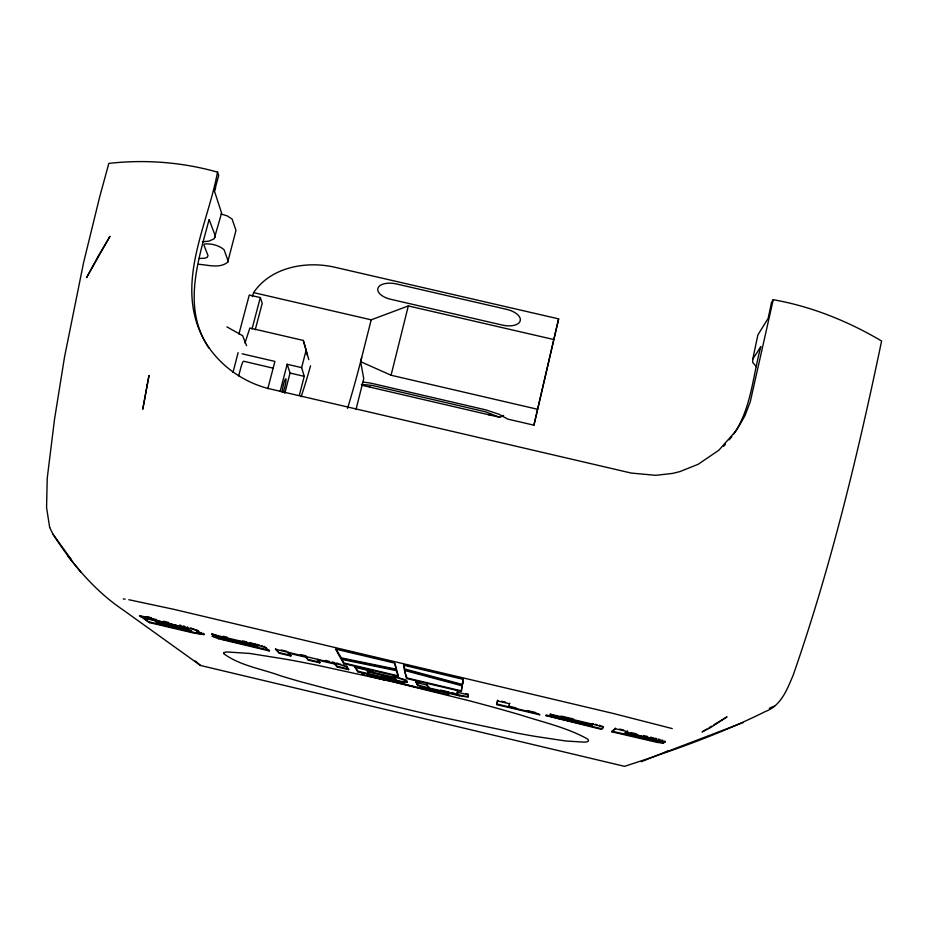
<?xml version="1.0" encoding="UTF-8"?>
<svg xmlns="http://www.w3.org/2000/svg" width="928" height="928" viewBox="0 0 928 928"><rect width="100%" height="100%" fill="white"/><g stroke="black" fill="none" stroke-linecap="round" stroke-linejoin="round"><path stroke-width="1.39" d="M49.671 527.452L52.873 534.029C71.549 563.18 94.238 590.475 123.146 609.974L200.506 665.48L624.544 766.342C672.266 750.822 720.256 734.036 765.264 711.556C781.109 705.848 787.257 689.191 793.243 674.992C831.117 566.161 858.087 453.722 881.6 341.005C848.064 321.239 811.664 306.46 773.233 299.709L771.528 302.47L768.152 318.362L757.909 334.857L752.736 359.217L752.666 362.372L756.355 366.688M461.332 691.476L461.993 685.78L404.701 670.457M462.225 685.177L461.367 690.85L407.299 678.055C406.255 677.336 402.624 665.933 404.422 665.399L461.877 679.018C464.452 678.832 463.513 686.581 460.798 684.736L405.107 669.842M463.084 678.67L462.33 684.342L461.436 684.203L404.805 668.995L403.576 664.576M496.874 704.665L497.617 700.315L496.874 704.665L539.945 714.838L536.836 713.446M198.685 264.294C208.046 264.898 219.565 268.702 227.673 262.288L227.998 260.652L224.077 249.748C218.892 245.247 211.387 243.426 204.636 243.994L203.858 244.946L208.011 255.56L207.28 257.311L204.752 258.251L199.3 258.448M626.156 732.134L624.242 734.083L626.156 732.134L665.156 742.064L662.952 743.2M627.537 731.635L627.676 731.009L626.725 732.238L627.537 731.635L615.38 728.758L611.738 731.798L656.862 742.33M773.233 299.709L750.288 401.696L744.952 415.721L736.67 430.07L718.875 450.196L698.146 464.313L679.702 471.656L672.51 473.419L655.748 475.322L631.214 473.06L267.09 388.229C237.765 380.12 211.862 359.391 199.833 331.168C177.48 278.748 207.849 223.892 217.535 172.144C182.248 162.145 145.244 159.291 108.831 163.398L99.714 196.782L83.578 262.636L64.531 357.002L54.508 419.34L47.224 478.303L46.574 507.57L49.671 527.429M611.738 731.798L615.519 728.132L615.38 728.758M591.577 725.766L591.716 725.151L591.101 726.253L591.577 725.766L556.661 718.005L558.227 718.492M546.186 714.989L592.11 725.22L592.516 724.304L591.09 723.863M546.047 715.592L601.39 729.35L603.444 726.949M363.161 382.058L370.017 383.044A20.776 4.118 14.1 0 1 374.471 383.983L485.843 409.886L499.032 414.271L507.755 419.108L533.925 425.186L558.633 318.872L334.3 267.125C305.88 260.768 270.779 267.102 253.599 292.61A65.099 62.884 -9.5 0 0 252.381 296.658M558.633 318.872L533.925 425.186M591.948 724.745L553.111 715.546L553.25 714.931M212.35 636.33L212.35 636.248A20.52 1.415 13.8 0 0 212.431 636.411L218.59 638.777M212.5 635.634L212.837 635.564A21.24 1.473 13.8 0 1 213.243 635.564L215.029 635.773M455.903 694.33L457.458 694.608L457.4 691.604L457.655 693.982L456.042 693.726M420.535 686.407L418.076 685.583A10.289 0.719 13.4 0 1 417.693 685.421L416.115 681.86L420.233 682.834M465.589 693.541L468.315 694.179L468.408 696.464L465.612 696.36A11.878 0.835 13.4 0 1 464.696 696.209L427.982 687.752L427.089 684.446L428.295 687.138M400.502 681.848L401.58 682.068A14.825 1.032 13.5 0 0 402.323 682.208C415.512 683.959 397.741 677.162 394.713 677.452L367.221 670.967L366.815 669.424M367.221 670.967L367.372 670.352L372.87 671.652M367.72 671.768L367.871 671.164L368.95 673.798L367.72 671.768L394.783 678.24M318.35 660.353L319.789 662.847L317.411 660.017L334.59 663.996L337.189 666.954L348.615 669.645L346.863 666.374M399.481 681.628L398.077 681.326A17.922 1.253 13.5 0 1 397.207 681.129L357.732 671.802L354.821 666.594L357.883 671.199L401.221 681.361A12.644 0.882 13.5 0 0 402.474 681.604L407.206 682.184L406.742 680.514M357.732 671.802L357.883 671.199M337.189 666.954L335.24 663.578L333.488 663.044M537.463 409.248L391.071 375.237L408.32 305.927L553.738 339.52M319.789 662.847L308.421 660.156L306.02 656.676L304.256 656.142M288.167 652.43L290.812 656.003L279.502 653.324L275.593 648.684M356.004 409.492L363.741 378.728L360.644 361.676L371.2 319.835L408.32 305.927M218.695 638.812L269.271 650.911L269.422 650.308L223.625 639.38M256.952 646.108L257.682 647.524L256.952 646.108L216.642 636.689M299.361 395.27L304.233 376.35L301.635 367.627L306.17 350.065L303.305 340.437L249.864 328.036L244.957 343.012M265.988 647.825L253.669 644.16L255.49 644.751L255.826 645.818L216.444 636.051L211.804 634.276L211.967 633.662M216.444 636.051L216.595 635.448L213.127 634.114M301.635 367.627L287.181 364.275L280.5 389.98A13.479 1.717 -76.9 0 0 280.105 391.558M284.792 393.31L290.046 373.056L287.181 364.275M201.132 633.174L196.632 631.771L198.58 631.133L197.989 630.53M255.235 329.788L262.23 303.259L260.316 297.563L249.272 295.011L238.914 334.057M157.412 622.827L157.574 622.224L159.57 624.347L157.412 622.827L191.272 631.191A10.44 0.719 13.9 0 1 191.493 631.284L190.124 631.458M233.009 372.418L238.102 352.652M238.658 375.875L241.28 366.108A9.036 1.346 -77 0 1 243.67 361.236L272.983 368.138M251.998 329.046L260.316 297.563M199.16 631.875L194.926 629.973A19.302 1.346 13.9 0 0 193.743 629.578L141.334 617.027L141.497 616.424L152.586 618.686L153.955 620.368L185.96 628.36M203.928 634.601L194.323 633.186L149.431 622.607L143.051 617.491M152.424 619.301L150.754 617.398M191.586 631.028L186.366 629.045L155.962 621.795L152.621 618.698L156.681 619.66M155.962 621.795L156.124 621.192L161.576 622.479M202.385 241.79L208.893 241.152L214.206 238.774L221.595 213.057L214.449 191.075L218.672 175.531L217.535 172.144M227.673 262.288L235.979 230.446L232.104 219.043L227.151 215.864L221.096 213.997M203.928 634.59L201.202 633.198M214.704 190.078L215.609 187.769L214.623 185.728M733.503 434.327C751.471 408.482 752.678 376.014 760.867 346.596L752.736 359.217M198.453 631.701L196.632 631.771M723.596 446.368L725.441 444.21M729.141 439.872L731.914 436.624M601.39 729.35L603.304 727.564A9.918 0.696 13.1 0 0 603.304 727.459L602.585 727.042A13.282 0.928 13.1 0 0 602.202 726.891L599.882 726.102M317.562 659.39L319.058 659.634M706.811 729.072L702.044 731.948L710.5 727.587L727.03 716.857L713.945 724.756M709.189 727.633L711.567 726.195M651.723 739.813L653.532 738.723L652.024 738.247M212.361 636.237L216.537 636.666M641.306 761.737L667.754 751.019M769.312 708.215L774.683 706.069M665.26 752.283L743.142 722.541M557.02 717.066L558.714 717.356M223.08 638.197L224.495 638.441M203.742 634.102L203.336 634.114A13.143 0.905 13.9 0 1 202.362 634.033L198.476 633.418A15.556 1.079 13.9 0 1 196.898 633.105L149.594 622.015M341.365 658.59L396.372 669.877L394.435 663.056L335.53 649.09L340.715 658.393L341.759 658.694M185.855 628.581L180.542 627.606M662.928 743.2L656.931 742.342M361.421 384.412L371.444 385.34A15.869 3.236 14.1 0 1 374.773 386.036L485.39 411.777L499.589 417.275A22.191 12.052 12.1 0 0 503.602 415.408M288.225 652.43L289.617 652.686M398.147 676.5L343.766 663.624L341.226 659.286L396.36 670.642L398.17 676.489M461.216 691.476L406.487 678.484L404.62 670.468M123.25 598.92L125.176 599.163M361.584 385.178L499.589 417.275M190.774 630.936L188.697 630.564M184.579 627.804L185.09 627.885A8.584 0.603 13.9 0 0 185.623 627.943L186.296 627.92L154.118 619.753M190.368 631.504L186.319 630.669M551 715.047L552.554 715.337M128.806 599.72L173.722 609.302L613.095 713.435L672.255 728.584M651.004 739.732L649.936 739.512M217.314 636.179L219.252 636.573M436.16 691.812L438.793 692.323M449.001 694.817A170.044 12.342 13.8 0 1 416.881 687.312L369.309 676.013M146.578 616.54L149.362 617.108M150.591 618.013L139.455 615.728L141.334 617.027M153.92 620.356L142.889 618.094L149.431 622.607M434.304 691.406L416.881 687.3M459.383 695.791L468.269 697.079L468.176 694.794L457.249 692.218M555.686 715.998L556.139 716.091A12.458 0.87 13.2 0 1 557.566 716.416M459.256 695.768L457.643 695.397M362.094 674.157L364.066 674.598M181.354 627.154L180.705 627.003M253.599 292.61L371.2 319.835M242.104 353.788L274.92 361.421L268.215 387.127A13.479 1.798 -76.9 0 0 267.809 388.693M290.046 373.056L304.233 376.35M394.191 679.76L395.734 680.027L394.887 678.275M649.809 740.126C651.305 741.101 655.04 739.024 651.885 738.862L626.017 732.76M221.746 637.13L226.594 638.278M163.432 621.25L168.838 622.526M358.823 667.545L365.481 669.111M501.63 701.255L505.644 702.206M619.568 729.095L623.628 730.046M354.67 667.22L366.664 670.039M497.478 700.93L509.518 703.772L509.658 703.157L508.764 706.811L508.904 706.208L515.922 707.867M223.103 636.295L227.279 637.281M242.602 640.9L246.778 641.886M249.562 642.536L252.346 643.197M281.138 649.994L286.682 651.305M300.544 654.576L306.078 655.887M325.334 660.423L329.336 661.374M332.004 662L334.683 662.627M561.069 716.08L573.4 718.991M631.04 732.598L636.608 733.909M643.568 735.556L647.744 736.542M650.528 737.192L653.312 737.853M211.804 634.276L253.68 644.206M415.976 682.474L426.95 685.061M237.8 640.923L241.988 641.909M169.58 626.075L178.025 628.07M257.833 646.92L222.929 638.8L223.613 639.369M381.721 676.176L394.342 679.157C396.987 680.41 395.212 676.86 393.402 677.185M440.661 690.096L449.048 692.068M451.843 692.729L454.639 693.39M527.15 710.512L535.572 712.507M624.382 733.468L633.801 735.695M636.492 736.333L645.9 738.56M279.653 652.732L290.963 655.4M308.572 659.553L319.94 662.244M337.34 666.35L348.754 669.053M497.014 704.062L538.692 713.899M601.518 728.735L549.852 716.346A20.776 1.462 13.2 0 1 549.005 716.08L545.989 715.546M611.877 731.183L662.198 742.539A10.324 0.719 13 0 0 662.94 742.586L665.283 741.507L664.657 741.043M457.005 695.246L423.156 687.161M385.735 680.259L370.179 676.373M347.223 651.131L355.505 653.092M370.69 656.688L374.831 657.674M405.988 665.063L410.188 666.06M425.604 669.703L429.815 670.7M179.649 625.078L181.146 625.437M654.704 738.178L656.78 738.688M592.586 723.515L593.491 723.736M253.738 643.522L256.105 644.102M225.643 639.972L224.75 639.763A17.365 1.206 13.9 0 1 223.288 639.404L213.011 636.156M395.467 676.988L396.674 677.278M429.467 687.451L428.469 687.184M429.328 688.054L421.173 685.943A10.695 0.754 13.4 0 1 419.908 685.56L417.055 684.412L416.115 681.86M225.516 639.288L224.228 638.94M361.688 674.099L363.846 674.633M336.446 663.056L338.198 663.508M183.094 625.924L185.032 626.412M595.66 724.281L596.913 724.606M257.555 644.473L259.376 644.96M658.474 739.117L660.179 739.581M399.295 677.95L400.734 678.345M339.88 663.949L340.68 664.17M423.006 687.114L422.576 686.998A15.115 1.056 13.4 0 1 421.428 686.674L420.593 686.418M366.119 675.108L368.242 675.712M190.263 627.85L191.876 628.337M261.325 645.517L262.508 645.876M599.175 725.232L600.868 725.754M599.801 726.079L597.203 725.336A14.697 1.032 13.1 0 0 595.95 725.012L593.874 724.478A10.556 0.742 13.1 0 0 592.864 724.234L549.968 714.108L553.111 715.546M402.311 678.797L403.842 679.273A10.568 0.742 13.5 0 1 404.237 679.4M661.803 740.057L662.986 740.428M343.221 664.924L344.508 665.341M193.047 628.697L194.265 629.08M305.579 657.163L288.016 653.045L290.812 656.003M264.016 646.364L264.99 646.712M405.165 679.725L406.058 680.085M602.04 726.16L602.724 726.427M197.293 630.193L196.678 629.938A15.764 1.102 13.9 0 0 195.947 629.66M345.993 665.886L346.608 666.176M305.73 657.221L308.421 660.156M360.644 361.676L391.071 375.237M203.336 633.383L204.032 633.836M226.908 326.888L242.602 335.681L246.57 345.692M266.011 647.837L269.271 650.911M195.24 660.933L200.506 665.48M279.502 653.324L275.442 649.298L340.53 664.784L346.562 666.849L348.615 669.645M80.771 572.042L67.524 555.71L71.549 559.944L52.85 534.006M336.307 649.6L341.376 657.917L396.534 669.227L395.084 663.787M341.956 659.715L344.033 663.033L398.309 675.874L396.778 670.097M208.87 347.988C182.143 308.212 197.954 261.441 209.125 219.495L215.006 235.213L215.052 237.44M303.305 340.437L307.47 355.378M415.535 686.975A170.044 12.342 13.8 0 1 385.944 679.609M370.492 387.243A15.614 8.433 10 0 1 369.019 386.558M491.422 414.572A15.614 8.48 12.1 0 1 488.105 414.596M361.7 357.454A132.379 13.073 -77.1 0 1 347.49 408.424M310.544 365.806A132.275 16.356 -77.2 0 1 301.159 396.755M308.792 359.588A179.939 0.661 73.7 0 1 305.973 350.042M282.158 392.15A7.436 0.94 -76.9 0 1 284.386 381.396A7.436 0.94 -76.9 0 1 285.917 381.072A7.436 0.94 -76.9 0 1 283.307 391.906M201.016 632.478A19.453 1.346 13.9 0 1 201.654 632.699M187.12 626.968A20.578 1.438 13.9 0 1 187.932 627.2M147.332 384.285L142.761 409.236L149.014 375.48L147.332 384.285M223.729 653.01L223.613 653.579C240.016 665.852 262.218 668.879 281.265 676.036A189.498 11.89 13.5 0 0 300.66 681.709L376.223 701.812A186.957 11.716 13.5 0 0 392.463 705.814A188.106 11.797 13.5 0 0 433.237 715.453L516.038 732.911A186.192 11.67 13.5 0 0 535.004 736.356L565.639 740.973L584.118 742.156A188.059 11.786 13.5 0 0 588.422 740.846A187.027 11.728 13.5 0 0 587.053 738.723C566.161 727.25 542.416 722.077 519.877 714.746A186.203 11.681 13.5 0 0 495.854 707.925A189.915 11.89 13.5 0 0 469.382 700.791L392.37 681.686L318.06 665.411A186.215 11.681 13.5 0 0 286.45 659.321L249.864 653.463L226.792 651.955A187.955 11.786 13.5 0 0 223.741 653.01M98.043 256.441L86.536 277.692L110.003 236.304L98.043 256.441M506.758 309.395L396.558 283.968A16.078 8.097 10.2 0 0 378.009 288.028A16.078 8.097 10.2 0 0 390.665 299.28L502.315 325.078A16.078 8.132 12 0 0 520.202 320.856A16.078 8.132 12 0 0 506.758 309.395"/></g></svg>
